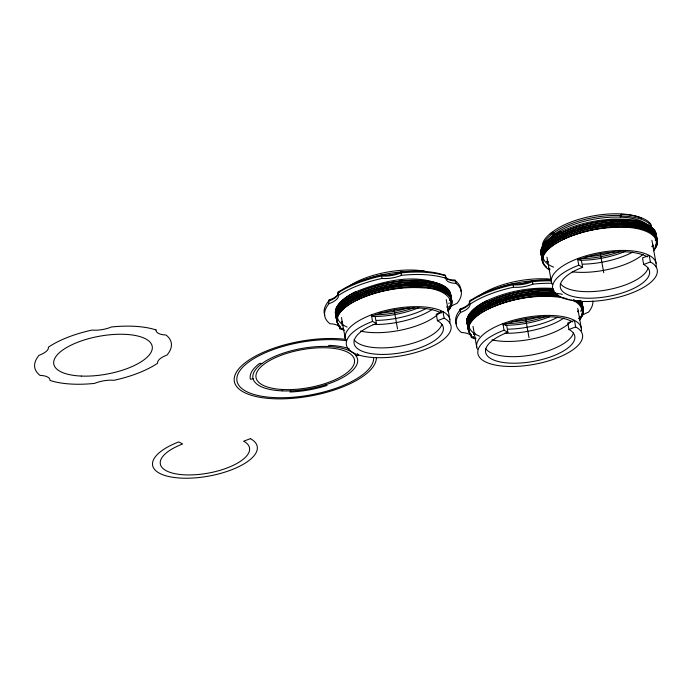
<?xml version="1.0" encoding="UTF-8"?>
<svg xmlns="http://www.w3.org/2000/svg" width="692" height="692" viewBox="0 0 692 692"><rect width="100%" height="100%" fill="white"/><g stroke="black" fill="none" stroke-linecap="round" stroke-linejoin="round"><path stroke-width="1.04" d="M400.858 271.921L401.377 275.347A69.356 26.763 -10.2 0 1 445.985 278.331A18.018 6.955 -10.2 0 0 455.976 283.383A69.356 26.763 -10.2 0 1 456.936 303.442A18.018 6.955 -10.2 0 0 450.085 307.058M532.356 280.701L532.875 284.127A69.356 26.763 -10.2 0 1 551.844 283.296M553.237 288.452C530.712 286.955 507.72 291.15 487.211 300.596A58.37 22.525 -10.2 0 0 467.411 317.922L466.944 321.062L467.429 323.778M653.36 229.467C643.69 218.629 627.142 219.226 613.778 219.105C595.708 219.944 577.612 223.801 561.195 231.517A58.37 22.525 -10.2 0 0 541.395 248.843L540.98 252.805L542.251 256.49M445.847 287.457C418.833 271.671 382.979 280.753 355.714 291.825A58.37 22.525 -10.2 0 0 335.914 309.142L335.447 312.282L335.923 314.998M336.329 313L336.442 312.62A58.37 22.68 -10.4 0 1 399.993 282.872M336.918 316.27L337.03 315.898A58.37 22.68 -10.4 0 1 400.582 286.142M467.238 318.502L467.368 318.078L467.299 318.597M467.541 320.137L467.645 319.765A58.37 22.68 -10.4 0 1 531.197 290.009M468.934 329.409A58.37 22.741 -10 0 1 467.827 321.97L467.939 321.399A58.37 22.68 -10.4 0 1 531.491 291.643M542.173 256.801A58.37 22.741 -10 0 1 541.222 249.622L541.395 248.843M541.819 252.692L541.923 252.32A58.37 22.68 -10.4 0 1 605.474 222.565M542.113 254.327L542.217 253.955A58.37 22.68 -10.4 0 1 605.768 224.199L606.642 224.173M451.504 304.809L451.418 305.085A58.37 22.36 -10 0 1 448.061 310.933M583.001 313.58L582.923 313.857A58.37 22.36 -10 0 1 579.559 319.704M656.985 244.501L656.95 244.639A58.37 22.274 -10.3 0 0 627.687 226.803M656.976 244.83L656.993 244.786A58.37 22.36 -10 0 1 653.793 250.331M335.88 309.54L335.776 309.921A58.37 22.775 -10.1 0 0 336.667 317.022M336.736 314.255L336.623 314.635A58.37 22.784 -10.2 0 0 337.35 321.581M337.065 316.088L336.952 316.46A58.37 22.784 -10.1 0 0 338.699 324.903M467.68 319.955L467.567 320.327A58.37 22.741 -10 0 0 468.207 327.005M541.957 252.511L541.845 252.883A58.37 22.741 -10 0 0 542.917 260.33M542.251 254.146L542.156 254.474A58.37 22.741 -10 0 0 542.917 261.455M563.167 297.785C538.039 293.719 511.76 298.356 488.682 308.779A58.37 22.525 -10.2 0 0 468.891 326.096C466.927 331.494 471.01 336.814 475.715 339.08M653.577 250.037C664.908 233.87 638.63 227.573 627.488 227.452C605.353 226.249 582.802 230.393 562.665 239.7A58.37 22.525 -10.2 0 0 542.874 257.017C540.91 262.415 544.993 267.735 549.699 270.001M451.435 305.319L451.547 304.947A58.37 22.308 -10.4 0 0 422.172 287.085A58.37 22.395 -10.5 0 0 401.697 287.604L400.815 287.664M582.941 314.09L583.053 313.727A58.37 22.274 -10.3 0 0 573.729 300.025M290.727 390.876L289.991 392.001A55.844 21.556 -10.2 0 0 327.065 385.427L326.01 384.614M578.538 310.353L577.439 311.815M448.096 310.336C458.45 295.83 435.657 287.664 424.404 287.958C401.498 286.177 378.057 290.406 357.184 299.999A58.37 22.525 -10.2 0 0 337.385 317.325C335.421 322.723 339.512 328.043 344.209 330.309M579.377 319.41C586.47 312.161 579.706 301.79 571.185 300.017M327.904 346.484L329.055 345.36A55.844 21.556 -10.2 0 1 349.304 348.855M413.877 271.705L415.027 270.581A55.844 21.556 -10.2 0 1 425.295 271.549M621.252 214.364L620.101 215.489L620.395 217.124L621.546 215.999L621.252 214.364A55.844 21.556 -10.2 0 1 650.913 224.26L651.207 225.895L649.477 226.327M357.184 299.999L358.525 299.351M356.614 292.958L357.314 292.621M356.908 294.593L357.608 294.256M356.942 294.783L357.643 294.446M357.202 296.228L357.911 295.891M357.236 296.418L357.937 296.081M357.496 297.863L358.205 297.525M357.53 298.053L358.231 297.716M357.79 299.498L358.499 299.16A58.37 22.49 -10.5 0 1 422.302 287.102M562.103 232.65L562.804 232.313M562.138 232.841L562.838 232.503M562.397 234.285L563.098 233.948M562.432 234.476L563.132 234.138M562.691 235.92L563.392 235.583A58.37 22.49 -10.5 0 1 627.203 223.533M562.726 236.11L563.426 235.773M562.985 237.555L563.686 237.218M563.02 237.745L563.721 237.408M563.279 239.198L563.98 238.861M488.119 301.729L488.82 301.392M488.154 301.92L488.855 301.582M488.414 303.364L489.114 303.027A58.37 22.49 -10.5 0 1 552.925 290.977M488.448 303.554L489.149 303.217M488.708 304.999L489.408 304.662M488.742 305.189L489.443 304.852M489.002 306.642L489.702 306.305M489.036 306.824L489.737 306.487M489.296 308.277L489.997 307.94M562.665 239.7L564.023 239.051M488.682 308.779L490.04 308.139M357.349 292.803L356.648 293.14A58.37 22.775 -10.1 0 0 336.122 311.14L336.096 311.461A58.37 22.784 -10.1 0 0 336.693 318.233M437.448 320.707L444.143 318.156L442.966 311.616L436.271 314.168L437.448 320.707A45.309 17.482 -10.2 0 1 421.004 347.419A45.309 17.482 -10.2 0 1 359.961 350.195A45.309 17.482 -10.2 0 1 376.405 323.493L375.228 316.945L371.37 314.877L372.547 321.425A53.146 20.509 -10.2 0 0 353.257 352.747A53.146 20.509 -10.2 0 0 424.853 349.486A53.146 20.509 -10.2 0 0 444.143 318.156M643.664 264.491L650.368 261.939L649.191 255.4L642.487 257.952L643.664 264.491A45.309 17.482 -10.2 0 1 627.22 291.202A45.309 17.482 -10.2 0 1 566.186 293.979A45.309 17.482 -10.2 0 1 582.629 267.276L581.453 260.728L577.595 258.661L578.772 265.209A53.146 20.509 -10.2 0 0 559.482 296.531A53.146 20.509 -10.2 0 0 631.078 293.27A53.146 20.509 -10.2 0 0 650.368 261.939M568.945 329.487L575.649 326.935L574.472 320.387L567.769 322.939L568.945 329.487A45.309 17.482 -10.2 0 1 552.501 356.19A45.309 17.482 -10.2 0 1 491.458 358.975A45.309 17.482 -10.2 0 1 507.911 332.264L506.734 325.724L502.876 323.657L504.053 330.196A53.146 20.509 -10.2 0 0 484.763 361.527A53.146 20.509 -10.2 0 0 556.359 358.257A53.146 20.509 -10.2 0 0 575.649 326.935M356.129 355.904L358.715 355.255A55.844 21.556 -10.2 0 0 357.479 353.768M253.099 378.749L250.443 379.268A55.844 21.556 -10.2 0 1 259.76 363.3L261.965 363.56M605.119 220.817L606.019 220.722M605.154 221.007L606.054 220.904M605.413 222.452L606.313 222.357M605.448 222.642L606.348 222.539M605.708 224.087L606.607 223.992A58.37 22.395 -10.5 0 1 654.58 232.789M606.002 225.73L606.901 225.627A58.37 22.395 -10.5 0 1 627.359 225.099A58.37 22.274 -10.3 0 1 643.958 228.014M606.296 227.365L607.195 227.261A58.37 22.395 -10.5 0 1 655.168 236.067M399.63 281.125L400.53 281.03M399.665 281.307L400.564 281.212M399.924 282.76L400.824 282.665M399.959 282.942L400.858 282.846M400.218 284.395L401.118 284.3M400.253 284.585L401.152 284.481M400.521 286.03L401.421 285.934M400.547 286.22L401.447 286.116M400.841 287.855L401.741 287.751M531.136 289.896L532.036 289.801A58.37 22.403 -10.5 0 1 552.51 289.256M531.171 290.086L532.07 289.983M531.43 291.54L532.33 291.436M531.465 291.721L532.364 291.617M531.724 293.174L532.624 293.071A58.37 22.395 -10.5 0 1 555.477 292.725M531.759 293.356L532.658 293.261M532.312 296.444L533.212 296.34A58.37 22.395 -10.5 0 1 553.669 295.813A58.37 22.308 -10.4 0 1 559.612 296.375M532.347 296.626L533.247 296.531M606.936 225.817L606.036 225.912A58.37 22.68 -10.4 0 0 542.545 255.582M607.23 227.452L606.33 227.547A58.37 22.68 -10.4 0 0 542.909 257.017M542.364 246.612A55.844 21.556 -10.2 0 1 551.957 232.304L554.154 232.564L554.448 234.199L552.251 233.939A55.844 21.556 -10.2 0 0 542.727 246.534M563.686 297.889L565.217 298.226M566.687 298.589L567.172 298.719M643.084 222.997L643.655 223.187M643.378 224.64L643.949 224.822M643.672 226.275L644.243 226.457M643.707 226.457L644.278 226.647M643.967 227.91L644.537 228.092A58.37 22.256 -10.2 0 1 657.063 240.833M644.001 228.092L644.572 228.282M644.261 229.545L644.832 229.735M644.295 229.727L644.866 229.917M569.023 299.264L569.905 299.55M437.603 283.305L438.174 283.495A58.37 22.256 -10.2 0 1 450.717 295.951M437.898 284.94L438.468 285.13M437.932 285.13L438.503 285.312M438.192 286.575L438.763 286.765M438.486 288.209L439.057 288.4M438.52 288.4L439.091 288.59M438.78 289.853L439.351 290.034M438.815 290.034L439.385 290.225M438.797 286.946L438.226 286.765A58.37 22.378 -10.5 0 0 421.696 283.876A58.37 22.499 -10.5 0 0 401.178 284.412A58.37 22.308 -10.4 0 1 451.253 299.973M643.69 223.378L643.119 223.187A58.37 22.378 -10.5 0 0 626.589 220.298A58.37 22.49 -10.5 0 0 562.899 232.348M643.984 225.012L643.491 224.848A58.37 22.378 -10.5 0 0 626.883 221.933M438.209 283.677L437.707 283.512A58.37 22.378 -10.5 0 0 421.108 280.606A58.37 22.499 -10.5 0 0 400.59 281.134M578.772 265.209L582.629 267.276M504.053 330.196L507.911 332.264M372.547 321.425L376.405 323.493M548.574 262.008L546.914 261.031M342.073 321.737L341.424 321.339M446.089 287.673L446.539 288.123M446.755 288.356L447.162 288.823M447.352 289.057L447.707 289.533M468.121 325.318L467.861 324.816M336.623 316.547L336.234 315.786M651.907 240.245L656.033 263.185M600.353 253.852L603.744 272.691M577.751 308.364L581.315 328.181M551.957 232.304L552.251 233.939M546.957 257.173L551.455 282.206M525.635 318.839L529.025 337.687M475.292 338.691A69.356 26.763 -10.2 0 1 471.442 337.566A18.018 6.955 -10.2 0 0 461.452 332.515A69.356 26.763 -10.2 0 1 460.5 312.447A18.018 6.955 -10.2 0 0 469.859 304.307A69.356 26.763 -10.2 0 1 513.525 287.215L513.083 284.767A1.868 0.432 84.2 0 0 512.729 283.841M469.859 304.307L469.418 301.85A1.868 1.618 33.9 0 1 470.941 300.198M472.991 326.339L476.736 347.194M471.001 335.11L471.442 337.566M455.976 283.383L455.535 280.926A1.868 1.332 -75.1 0 0 453.866 280.044A19.817 7.647 -10.2 0 1 445.043 277.553M551.403 280.84A69.356 26.763 -10.2 0 0 532.433 281.67A18.018 6.955 -10.2 0 1 513.083 284.767A69.356 26.763 -10.2 0 0 469.418 301.85A18.018 6.955 -10.2 0 1 460.05 309.999L460.5 312.447M445.985 278.331L445.544 275.874A1.868 1.669 -48.2 0 0 443.468 274.785A67.556 26.071 -10.2 0 0 401.057 271.93A19.817 7.647 -10.2 0 1 380.929 275.148A67.556 26.071 -10.2 0 0 339.435 291.384A1.868 1.618 33.9 0 0 337.869 293.071A18.018 6.955 -10.2 0 1 328.553 301.219A69.356 26.763 -10.2 0 0 324.825 315.37M446.245 299.593L449.817 319.401M394.137 310.068L397.528 328.908M460.933 291.323A69.356 26.763 -10.2 0 0 455.535 280.926A18.018 6.955 -10.2 0 1 445.544 275.874A69.356 26.763 -10.2 0 0 400.936 272.899A18.018 6.955 -10.2 0 1 381.577 275.987L382.019 278.443A69.356 26.763 -10.2 0 0 338.362 295.527A18.018 6.955 -10.2 0 1 328.994 303.676A69.356 26.763 -10.2 0 0 329.946 323.735A18.018 6.955 -10.2 0 1 339.936 328.786A69.356 26.763 -10.2 0 0 343.794 329.92M338.362 295.527L337.921 293.079A69.356 26.763 -10.2 0 1 381.577 275.987M341.485 317.567L345.239 338.423M339.495 326.33L339.936 328.786M328.553 301.219L328.994 303.676M547.571 261.913A58.37 22.784 -10.2 0 1 546.922 261.507M542.225 256.879A58.37 22.784 -10.2 0 1 561.065 231.5M653.931 229.433A58.37 22.256 -10.2 0 1 656.189 235.652A58.37 22.274 -10.3 0 0 626.511 220.264M606.01 220.739A58.37 22.403 -10.5 0 1 626.494 220.177M541.663 250.677A58.37 22.68 -10.4 0 1 605.18 220.93M542.104 257.744A58.37 22.784 -10.2 0 1 562.008 232.815M652.911 245.418A58.37 22.36 -10 0 1 652.4 246.015M643.932 224.839A58.37 22.256 -10.2 0 1 656.379 238.411M652.971 245.288A58.37 22.256 -10.2 0 1 651.942 246.473M606.374 222.417A58.37 22.274 -10.3 0 1 656.327 238.887M563.193 233.982A58.37 22.49 -10.5 0 1 626.909 221.89M542.813 260.149A58.37 22.784 -10.2 0 1 562.302 234.458M653.681 246.464A58.37 22.36 -10 0 1 653.447 246.759M654.52 232.702A58.37 22.256 -10.2 0 1 656.717 239.761A58.37 22.274 -10.3 0 0 627.099 223.533M542.822 261.273A58.37 22.784 -10.2 0 1 562.596 236.093M656.388 243.843A58.37 22.256 -10.2 0 1 655.575 245.608M654.9 234.51A58.37 22.274 -10.3 0 1 657.045 241.309M644.598 228.152A58.37 22.395 -10.5 0 1 654.874 234.432M563.781 237.252A58.37 22.49 -10.5 0 1 627.497 225.168M549.777 269.05A58.37 22.784 -10.2 0 1 548.419 268.254M544.267 264.664A58.37 22.784 -10.2 0 1 542.442 255.962M655.108 235.981A58.37 22.256 -10.2 0 1 653.352 250.789M564.075 238.887A58.37 22.49 -10.5 0 1 627.791 226.803M643.75 223.343A58.37 22.308 -10.4 0 1 654.009 229.606M547.45 261.844A58.37 22.741 -10 0 1 547.121 261.645M542.191 257.926A58.37 22.741 -10 0 1 541.516 251.257M627.48 225.211A58.37 22.378 -10.5 0 1 644.062 228.066M549.993 269.171A58.37 22.741 -10 0 1 548.298 268.185M546.524 266.913A58.37 22.741 -10 0 1 542.398 256.161M542.485 255.789A58.37 22.793 -10.2 0 1 562.89 237.702M655.402 239.57A56.995 21.772 -10 0 1 655.315 240.297M653.334 245.15A56.995 21.772 -10 0 1 652.123 246.819M553.565 267.112A56.995 21.772 -10 0 1 575.856 230.782A56.995 21.772 -10 0 1 653.94 234.06M643.084 254.31A49.997 19.29 -10.2 0 1 572.284 271.835M632.523 252.199A49.997 19.29 -10.2 0 1 582.846 264.18M571.903 230.817A49.997 19.29 -10.2 0 1 574.49 229.813M579.974 227.936A49.997 19.29 -10.2 0 1 583.814 226.803M610.422 222.461A49.997 19.29 -10.2 0 1 613.155 222.348M622.307 222.504A49.997 19.29 -10.2 0 1 624.227 222.651M631.554 223.706A49.997 19.29 -10.2 0 1 633.267 224.096M548.003 240.332A53.146 20.509 -10.2 0 1 595.215 218.949A53.146 20.509 -10.2 0 1 645.653 223.577M552.138 284.222A53.146 20.509 -10.2 0 1 601.582 252.251A53.146 20.509 -10.2 0 1 655.947 266.705M625.127 251.412A49.997 19.29 -10.2 0 1 579.982 260.278M578.054 259.915A49.997 19.29 -10.2 0 1 647.34 256.905M648.127 268.063A45.309 17.482 -10.2 0 1 606.348 289.991A45.309 17.482 -10.2 0 1 560.295 283.469M621.546 215.999A55.844 21.556 -10.2 0 1 651.207 225.895M553.488 233.066A53.146 20.509 -10.2 0 1 621.157 215.532M620.525 251.456A49.997 19.29 -10.2 0 1 579.688 258.644M550.105 234.043A53.146 20.509 -10.2 0 1 594.298 215.731A53.146 20.509 -10.2 0 1 641.406 218.162M614.678 251.663A49.997 19.29 -10.2 0 1 586.098 256.801M520.029 284.023A53.146 20.509 -10.2 0 1 526.577 283.037M477.419 349.209A53.146 20.509 -10.2 0 1 525.669 317.455A53.146 20.509 -10.2 0 1 581.392 330.724M549.569 316.754A49.997 19.29 -10.2 0 1 505.264 325.266M503.335 324.911A49.997 19.29 -10.2 0 1 572.621 321.892M573.409 333.051A45.309 17.482 -10.2 0 1 531.62 354.987A45.309 17.482 -10.2 0 1 485.576 348.465M497.833 288.175A53.146 20.509 -10.2 0 1 541.793 280.407M546.533 279.352A55.844 21.556 -10.2 0 1 550.425 279.577M545.806 316.452A49.997 19.29 -10.2 0 1 504.97 323.631M592.854 301.02A69.356 26.763 -10.2 0 1 588.434 312.213A18.018 6.955 -10.2 0 0 581.583 315.837M532.875 284.127A18.018 6.955 -10.2 0 1 513.525 287.215M563.989 318.009A49.997 19.29 -10.2 0 1 504.58 333.259M497.92 299.895A49.997 19.29 -10.2 0 1 500.506 298.892M505.99 297.015A49.997 19.29 -10.2 0 1 508.862 296.159M550.244 291.73A49.997 19.29 -10.2 0 1 552.104 291.92M557.804 317.187A49.997 19.29 -10.2 0 1 508.127 329.176M456.322 324.141A69.356 26.763 -10.2 0 1 460.05 309.999M460.016 309.981A1.868 1.22 56.7 0 1 461.201 308.684M460.206 309.921A67.556 26.071 -10.2 0 1 461.192 308.632A19.817 7.647 -10.2 0 0 470.084 302.845M550.348 279.957A67.556 26.071 -10.2 0 0 532.563 280.701A19.817 7.647 -10.2 0 1 512.435 283.919A67.556 26.071 -10.2 0 0 470.932 300.164A19.817 7.647 -10.2 0 1 470.941 300.665M468.095 325.707A58.37 22.784 -10.2 0 1 487.082 300.579M581.695 301.496A58.37 22.256 -10.2 0 1 582.206 304.731M581.652 301.418A58.37 22.274 -10.3 0 1 582.223 304.921M552.527 289.342A58.37 22.274 -10.3 0 1 553.15 289.386M488.915 301.427A58.37 22.49 -10.5 0 1 552.631 289.334A58.37 22.378 -10.5 0 1 553.228 289.42M468.121 326.823A58.37 22.784 -10.2 0 1 488.024 301.902M580.623 300.622A58.37 22.256 -10.2 0 1 582.344 307.776M580.519 300.562A58.37 22.274 -10.3 0 1 582.283 308.251M552.822 290.977A58.37 22.274 -10.3 0 1 554.05 291.064M532.321 291.47A58.37 22.395 -10.5 0 1 554.11 290.995M474.85 334.66A58.37 22.784 -10.2 0 1 473.527 333.855M468.83 329.236A58.37 22.784 -10.2 0 1 488.318 303.537M580.536 301.79A58.37 22.256 -10.2 0 1 582.785 308.277M579.463 300.717A58.37 22.274 -10.3 0 1 582.811 308.191M579.282 300.492A58.37 22.395 -10.5 0 1 580.597 301.876M489.503 304.696A58.37 22.49 -10.5 0 1 553.219 292.612M468.268 323.026A58.37 22.68 -10.4 0 1 531.785 293.278M469.444 331.373A58.37 22.784 -10.2 0 1 488.613 305.172M580.432 316.59A58.37 22.36 -10 0 1 579.005 318.372M577.907 300.769A58.37 22.256 -10.2 0 1 583.027 310.474M582.309 313.165A58.37 22.256 -10.2 0 1 581.591 314.687M580.484 316.46A58.37 22.256 -10.2 0 1 578.815 318.528M580.917 303.589A58.37 22.274 -10.3 0 1 582.984 310.95M553.41 294.247A58.37 22.274 -10.3 0 1 557.622 294.61M557.691 294.541A58.37 22.395 -10.5 0 0 532.909 294.74L532.018 294.809A58.37 22.49 -10.5 0 0 489.798 306.331M577.673 300.622A58.37 22.395 -10.5 0 1 580.891 303.511M468.562 324.66A58.37 22.68 -10.4 0 1 532.079 294.913L532.952 294.896A58.37 22.499 -10.5 0 1 553.514 294.273M470.897 334.47A58.37 22.784 -10.2 0 1 488.907 306.807M581.124 305.06A58.37 22.256 -10.2 0 1 579.368 319.868M573.426 299.826A58.37 22.395 -10.5 0 1 581.185 305.146M490.092 307.966A58.37 22.49 -10.5 0 1 553.808 295.882M468.925 326.096A58.37 22.68 -10.4 0 1 532.373 296.557M468.19 325.88A58.37 22.741 -10 0 1 467.238 318.701M475.127 333.345A58.37 22.741 -10 0 1 474.773 333.155M553.202 292.655A58.37 22.378 -10.5 0 1 555.641 292.837M474.721 334.591A58.37 22.741 -10 0 1 473.726 333.994M469.557 331.546A58.37 22.741 -10 0 1 468.121 323.605M553.79 295.925A58.37 22.378 -10.5 0 1 560.883 296.643M476.009 338.25A58.37 22.741 -10 0 1 475.655 338.059M473.691 336.848A58.37 22.741 -10 0 1 473.389 336.641M471.053 334.625A58.37 22.741 -10 0 1 468.415 325.24M581.228 309.912A56.995 21.772 -10 0 1 580.77 311.469M479.582 336.2A56.995 21.772 -10 0 1 487.402 305.777A56.995 21.772 -10 0 1 562.371 294.273M578.4 301.245A56.995 21.772 -10 0 1 580.354 303.797M571.073 321.512A49.997 19.29 -10.2 0 1 491.969 339.867M479.167 295.899A53.146 20.509 -10.2 0 1 551.005 279.257M539.959 316.651A49.997 19.29 -10.2 0 1 511.379 321.789M441.903 324.28A45.309 17.482 -10.2 0 1 400.123 346.208A45.309 17.482 -10.2 0 1 354.07 339.685M345.913 340.438A53.146 20.509 -10.2 0 1 395.366 308.468A53.146 20.509 -10.2 0 1 449.722 322.922M389.51 275.079A53.146 20.509 -10.2 0 1 391.906 274.698M418.911 307.629A49.997 19.29 -10.2 0 1 372.694 316.486M363.11 280.649A53.146 20.509 -10.2 0 1 402.813 271.87M414.3 307.672A49.997 19.29 -10.2 0 1 375.626 314.834M401.377 275.347A18.018 6.955 -10.2 0 1 382.019 278.443M432.483 309.238A49.997 19.29 -10.2 0 1 373.083 324.487M366.414 291.124A49.997 19.29 -10.2 0 1 368.135 290.45M408.565 282.63A49.997 19.29 -10.2 0 1 410.728 282.604M425.182 283.841A49.997 19.29 -10.2 0 1 426.929 284.204M426.298 308.416A49.997 19.29 -10.2 0 1 376.621 320.396M381.231 275.061A1.868 0.432 84.2 0 1 381.577 275.987M328.518 301.21A1.868 1.22 56.7 0 1 329.703 299.904M443.511 275.252A19.817 7.647 -10.2 0 1 443.468 274.759M328.709 301.15A67.556 26.071 -10.2 0 1 329.695 299.852A19.817 7.647 -10.2 0 0 338.587 294.065M339.435 291.384A19.817 7.647 -10.2 0 1 339.357 292.413M336.606 316.927A58.37 22.784 -10.2 0 1 355.576 291.756M342.125 322.204A58.37 22.775 -10.1 0 1 341.476 321.797M450.717 295.865A58.37 22.308 -10.4 0 0 420.995 280.537A58.37 22.49 -10.5 0 0 357.409 292.655M356.735 292.993A58.37 22.68 -10.4 0 0 336.182 310.985L336.035 311.365A58.37 22.784 -10.2 0 0 336.632 318.052M342.419 323.839A58.37 22.775 -10.1 0 1 342.09 323.64M438.382 285.173A58.37 22.256 -10.2 0 1 450.864 298.996M421.281 282.137A58.37 22.308 -10.4 0 1 437.846 284.966M400.858 282.725A58.37 22.308 -10.4 0 1 450.829 299.186M357.712 294.29A58.37 22.49 -10.5 0 1 421.419 282.198M337.35 320.457A58.37 22.784 -10.2 0 1 356.804 294.705M342.713 325.482A58.37 22.775 -10.1 0 1 342.064 325.076M337.402 320.552A58.37 22.775 -10.1 0 1 336.321 313.113M448.191 306.772A58.37 22.36 -10 0 1 447.958 307.066M438.676 286.808A58.37 22.256 -10.2 0 1 451.245 300.068M448.027 306.988A58.37 22.256 -10.2 0 1 447.793 307.283M358.006 295.925A58.37 22.49 -10.5 0 1 400.201 284.49M336.77 314.255A58.37 22.68 -10.4 0 1 400.287 284.507M450.362 305.449A58.37 22.36 -10 0 1 450.215 305.743M438.97 288.443A58.37 22.256 -10.2 0 1 451.565 301.418M450.258 305.674A58.37 22.256 -10.2 0 1 449.393 307.144M448.087 308.917A58.37 22.256 -10.2 0 1 447.836 309.212M421.878 285.45A58.37 22.308 -10.4 0 1 451.513 301.894M401.403 285.969A58.37 22.395 -10.5 0 1 438.555 288.27M358.3 297.56A58.37 22.49 -10.5 0 1 422.008 285.467M343.301 328.752A58.37 22.775 -10.1 0 1 342.652 328.345M338.795 324.955A58.37 22.775 -10.1 0 1 357.435 298.01M439.264 290.078A58.37 22.256 -10.2 0 1 447.88 311.14M337.428 317.317A58.37 22.68 -10.4 0 1 400.876 287.777M341.917 322.169A58.37 22.741 -10 0 1 341.588 321.962M342.54 324.003A58.37 22.741 -10 0 1 342.211 323.804M357.21 292.759A58.37 22.68 -10.5 0 1 399.691 281.22M342.834 325.638A58.37 22.741 -10 0 1 342.185 325.231M337.419 321.763A58.37 22.784 -10.1 0 1 357.159 296.461M422.284 287.145A58.37 22.378 -10.5 0 1 438.866 290.009M343.422 328.908A58.37 22.741 -10 0 1 342.453 328.302M340.222 326.555A58.37 22.741 -10 0 1 339.296 325.629M449.921 299.878A56.995 21.772 -10 0 1 449.835 300.596M449.177 302.923A56.995 21.772 -10 0 1 448.831 303.71M447.222 306.366A56.995 21.772 -10 0 1 446.643 307.127M347.099 327.022A56.995 21.772 -10 0 1 371.154 290.83A56.995 21.772 -10 0 1 448.459 294.36M440.717 311.443A49.997 19.29 -10.2 0 1 360.471 331.087M376.353 357.998A72.063 27.81 -10.2 0 1 290.614 398.497A72.063 27.81 -10.2 0 1 240.046 367.391A72.063 27.81 -10.2 0 1 346.095 339.391M373.68 358.395A69.356 26.763 -10.2 0 1 290.372 397.433A69.356 26.763 -10.2 0 1 243.16 366.751A69.356 26.763 -10.2 0 1 346.545 340.758M371.829 316.132A49.997 19.29 -10.2 0 1 441.115 313.121M349.123 286.099A53.146 20.509 -10.2 0 1 425.468 271.368M409.413 307.585A49.997 19.29 -10.2 0 1 379.873 313.018M250.366 438.659L243.662 441.211A45.309 17.482 -10.2 0 1 227.218 467.922A45.309 17.482 -10.2 0 1 166.175 470.698A45.309 17.482 -10.2 0 1 182.627 443.996L178.77 441.928A53.146 20.509 -10.2 0 0 159.48 473.25A53.146 20.509 -10.2 0 0 231.076 469.989A53.146 20.509 -10.2 0 0 250.366 438.659M282.102 390.868A53.146 20.509 -10.2 0 0 357.574 359.338A53.146 20.509 -10.2 0 0 276.091 355.852A53.146 20.509 -10.2 0 0 282.102 390.868M156.037 329.963A18.018 6.955 -10.2 0 0 166.028 335.014A69.356 26.763 -10.2 0 1 166.98 355.074A18.018 6.955 -10.2 0 0 157.612 363.222A69.356 26.763 -10.2 0 1 113.955 380.306A18.018 6.955 -10.2 0 0 94.596 383.394A69.356 26.763 -10.2 0 1 49.98 380.418A18.018 6.955 -10.2 0 0 39.989 375.367A69.356 26.763 -10.2 0 1 39.037 355.307A18.018 6.955 -10.2 0 0 48.405 347.159A69.356 26.763 -10.2 0 1 92.062 330.075A18.018 6.955 -10.2 0 0 111.421 326.987A69.356 26.763 -10.2 0 1 156.037 329.963M81.232 376.059A49.997 19.29 -10.2 0 0 152.223 346.398A49.997 19.29 -10.2 0 0 75.575 343.12A49.997 19.29 -10.2 0 0 81.232 376.059M283.478 389.553A49.997 19.29 -10.2 0 0 354.468 359.892A49.997 19.29 -10.2 0 0 277.821 356.614A49.997 19.29 -10.2 0 0 283.478 389.553"/></g></svg>
